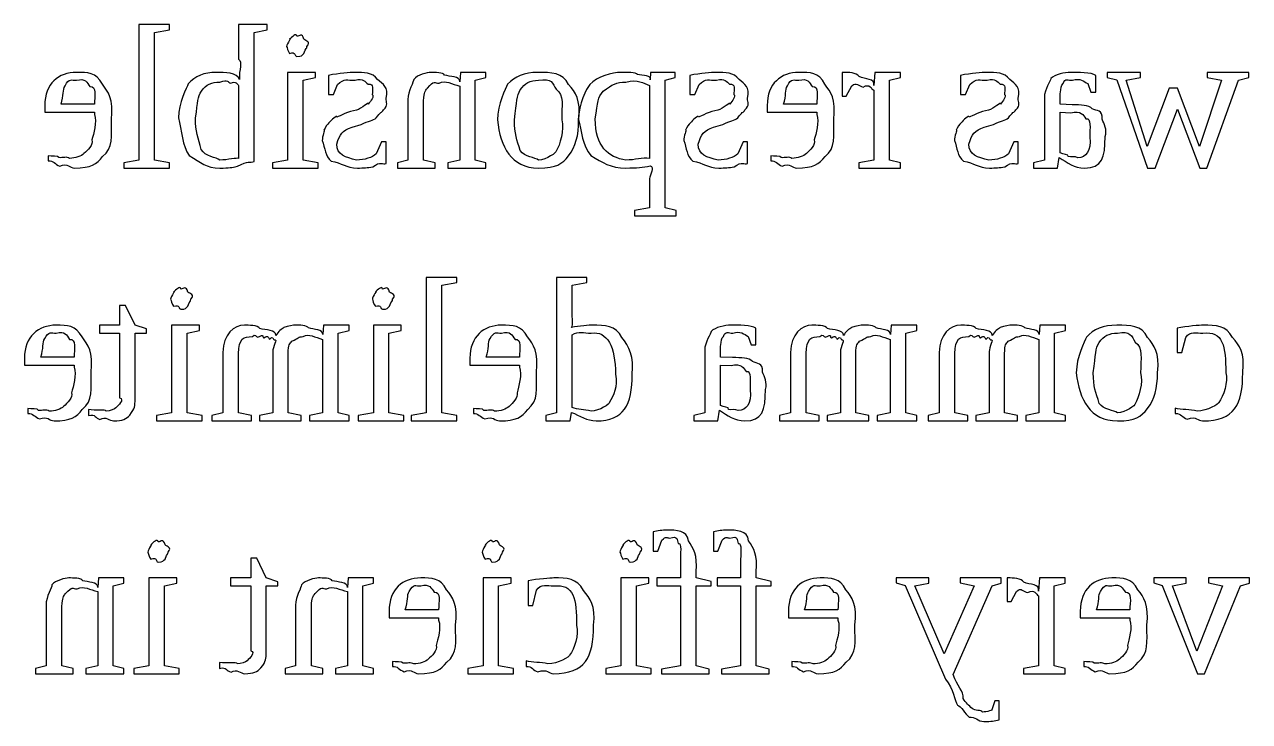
# Model space of a CAD drawing. Header units: millimetres. Extents: x 21 to 196, y 128 to 259.
# Drawn here: x 168.76 to 195.86, y 210.31 to 225.73 of the extents above; entities that cross this region are included whole.
import ezdxf

# ---------------------------------------------------------------- set-up
doc = ezdxf.new("R2010")
doc.units = ezdxf.units.MM
doc.layers.get('0').update_dxf_attribs({"linetype": 'CONTINUOUS'})

msp = doc.modelspace()

# ---------------------------------------------------------------- linework, layer by layer
at = {"color": 0}
for p, q in [((171.968, 225.726), (171.29, 225.726)), ((171.29, 225.726), (171.29, 222.727)), ((171.637, 225.549), (171.968, 225.61)), ((171.637, 222.727), (171.637, 225.549)), ((171.968, 225.61), (171.968, 225.726)), ((174.129, 225.726), (173.501, 225.726)), ((173.501, 225.726), (173.501, 224.959)), ((173.848, 225.549), (174.129, 225.61)), ((173.848, 222.699), (173.848, 225.549)), ((174.129, 225.61), (174.129, 225.726)), ((174.563, 225.24), (174.563, 225.24)), ((175.202, 224.667), (174.585, 224.667)), ((174.585, 224.667), (174.585, 222.727)), ((175.202, 224.551), (175.202, 224.667)), ((178.409, 224.667), (178.393, 224.458)), ((178.966, 224.667), (178.409, 224.667)), ((178.966, 224.551), (178.966, 224.667)), ((182.609, 224.667), (182.604, 224.502)), ((183.155, 224.667), (182.609, 224.667)), ((183.155, 224.551), (183.155, 224.667)), ((186.855, 224.667), (186.855, 224.143)), ((186.888, 224.667), (186.855, 224.667)), ((187.572, 224.667), (187.555, 224.375)), ((188.145, 224.667), (187.572, 224.667)), ((188.145, 224.551), (188.145, 224.667)), ((191.903, 224.667), (191.903, 224.667)), ((193.453, 224.667), (192.714, 224.667)), ((192.714, 224.667), (192.714, 224.557)), ((193.453, 224.551), (193.453, 224.667)), ((195.845, 224.667), (194.925, 224.667)), ((194.925, 224.667), (194.925, 224.557)), ((195.845, 224.551), (195.845, 224.667)), ((169.914, 224.491), (169.914, 224.491)), ((173.501, 224.38), (173.501, 222.76)), ((174.927, 224.491), (175.202, 224.551)), ((174.927, 222.727), (174.927, 224.491)), ((175.488, 224.601), (175.488, 224.177)), ((175.598, 224.177), (175.691, 224.397)), ((178.734, 224.491), (178.966, 224.551)), ((178.734, 222.727), (178.734, 224.491)), ((182.593, 224.38), (182.593, 222.765)), ((182.935, 224.491), (183.155, 224.551)), ((182.935, 221.669), (182.935, 224.491)), ((183.484, 224.601), (183.484, 224.177)), ((183.595, 224.177), (183.688, 224.397)), ((185.893, 224.491), (185.893, 224.491)), ((187.897, 224.491), (188.145, 224.551)), ((187.897, 222.727), (187.897, 224.491)), ((189.472, 224.601), (189.472, 224.177)), ((189.582, 224.177), (189.676, 224.397)), ((192.289, 224.419), (192.355, 224.232)), ((192.46, 224.232), (192.46, 224.601)), ((192.714, 224.557), (192.93, 224.502)), ((192.93, 224.502), (193.608, 222.551)), ((193.133, 224.491), (193.453, 224.551)), ((193.596, 223.024), (193.133, 224.491)), ((195.245, 224.491), (194.759, 223.03)), ((194.919, 222.551), (195.62, 224.491)), ((194.925, 224.557), (195.245, 224.491)), ((195.62, 224.491), (195.845, 224.551)), ((175.488, 224.177), (175.598, 224.177)), ((178.393, 224.364), (178.393, 222.727)), ((183.484, 224.177), (183.595, 224.177)), ((186.855, 224.143), (186.943, 224.143)), ((186.943, 224.143), (187.065, 224.369)), ((187.555, 224.27), (187.555, 222.727)), ((189.472, 224.177), (189.582, 224.177)), ((191.324, 224.11), (191.324, 222.727)), ((191.671, 223.962), (191.671, 224.193)), ((192.355, 224.232), (192.46, 224.232)), ((194.087, 224.314), (193.596, 223.024)), ((194.269, 224.314), (194.087, 224.314)), ((194.759, 223.03), (194.269, 224.314)), ((169.213, 223.934), (169.213, 223.785)), ((170.311, 223.962), (169.572, 223.962)), ((177.246, 224.066), (177.246, 222.727)), ((177.593, 222.727), (177.593, 224.039)), ((185.193, 223.934), (185.193, 223.785)), ((186.29, 223.962), (185.552, 223.962)), ((191.941, 223.95), (191.671, 223.962)), ((193.773, 222.551), (194.269, 223.851)), ((194.269, 223.851), (194.765, 222.551)), ((169.213, 223.785), (170.311, 223.785)), ((170.311, 223.785), (170.311, 223.736)), ((172.547, 223.664), (172.547, 223.664)), ((179.225, 223.614), (179.225, 223.614)), ((179.6, 223.614), (179.6, 223.614)), ((181.391, 223.636), (181.391, 223.636)), ((185.193, 223.785), (186.29, 223.785)), ((186.29, 223.785), (186.29, 223.736)), ((191.671, 223.785), (191.908, 223.774)), ((191.671, 222.887), (191.671, 223.785)), ((176.011, 223.454), (176.215, 223.515)), ((184.008, 223.454), (184.212, 223.515)), ((189.996, 223.454), (190.199, 223.515)), ((175.35, 223.162), (175.35, 223.162)), ((176.662, 223.129), (176.546, 222.865)), ((176.761, 223.129), (176.662, 223.129)), ((176.761, 222.65), (176.761, 223.129)), ((183.347, 223.162), (183.347, 223.162)), ((184.658, 223.129), (184.543, 222.865)), ((184.758, 223.129), (184.658, 223.129)), ((184.758, 222.65), (184.758, 223.129)), ((189.334, 223.162), (189.334, 223.162)), ((190.646, 223.129), (190.53, 222.865)), ((190.745, 223.129), (190.646, 223.129)), ((190.745, 222.65), (190.745, 223.129)), ((169.291, 222.82), (169.291, 222.71)), ((185.27, 222.82), (185.27, 222.71)), ((191.616, 222.551), (191.655, 222.787)), ((171.29, 222.727), (170.959, 222.666)), ((170.959, 222.666), (170.959, 222.551)), ((170.959, 222.551), (171.968, 222.551)), ((171.968, 222.666), (171.637, 222.727)), ((171.968, 222.551), (171.968, 222.666)), ((174.585, 222.727), (174.249, 222.666)), ((174.249, 222.666), (174.249, 222.551)), ((174.249, 222.551), (175.258, 222.551)), ((175.258, 222.666), (174.927, 222.727)), ((175.258, 222.551), (175.258, 222.666)), ((177.246, 222.727), (177.014, 222.666)), ((177.014, 222.666), (177.014, 222.551)), ((177.014, 222.551), (177.847, 222.551)), ((177.847, 222.666), (177.593, 222.727)), ((177.847, 222.551), (177.847, 222.666)), ((178.393, 222.727), (178.128, 222.666)), ((178.128, 222.666), (178.128, 222.551)), ((178.128, 222.551), (178.966, 222.551)), ((178.966, 222.666), (178.734, 222.727)), ((178.966, 222.551), (178.966, 222.666)), ((187.555, 222.727), (187.219, 222.666)), ((187.219, 222.666), (187.219, 222.551)), ((187.219, 222.551), (188.145, 222.551)), ((188.145, 222.666), (187.897, 222.727)), ((188.145, 222.551), (188.145, 222.666)), ((191.324, 222.727), (191.087, 222.666)), ((191.087, 222.666), (191.087, 222.551)), ((191.087, 222.551), (191.616, 222.551)), ((193.608, 222.551), (193.773, 222.551)), ((194.765, 222.551), (194.919, 222.551)), ((182.593, 222.319), (182.593, 221.669)), ((182.593, 221.669), (182.257, 221.608)), ((183.183, 221.608), (182.935, 221.669)), ((182.257, 221.608), (182.257, 221.492)), ((182.257, 221.492), (183.183, 221.492)), ((183.183, 221.492), (183.183, 221.608)), ((178.326, 220.133), (177.648, 220.133)), ((177.648, 220.133), (177.648, 217.135)), ((178.326, 220.018), (178.326, 220.133)), ((181.203, 220.133), (180.535, 220.133)), ((180.535, 220.133), (180.535, 217.135)), ((181.203, 220.018), (181.203, 220.133)), ((177.996, 219.957), (178.326, 220.018)), ((177.996, 217.135), (177.996, 219.957)), ((180.877, 219.957), (181.203, 220.018)), ((180.877, 219.4), (180.877, 219.957)), ((171.001, 219.51), (170.869, 219.51)), ((170.869, 219.51), (170.869, 219.075)), ((171.21, 219.075), (171.001, 219.51)), ((171.997, 219.648), (171.997, 219.648)), ((176.459, 219.648), (176.459, 219.648)), ((170.869, 219.075), (170.422, 219.075)), ((170.422, 219.075), (170.422, 218.899)), ((171.464, 218.992), (171.21, 219.075)), ((171.464, 218.899), (171.464, 218.992)), ((172.636, 219.075), (172.019, 219.075)), ((172.019, 219.075), (172.019, 217.135)), ((172.361, 218.899), (172.636, 218.959)), ((172.636, 218.959), (172.636, 219.075)), ((175.38, 219.075), (175.364, 218.865)), ((175.948, 219.075), (175.38, 219.075)), ((175.7, 218.899), (175.948, 218.959)), ((175.948, 218.959), (175.948, 219.075)), ((177.099, 219.075), (176.481, 219.075)), ((176.481, 219.075), (176.481, 217.135)), ((176.823, 218.899), (177.099, 218.959)), ((177.099, 218.959), (177.099, 219.075)), ((184.388, 219.075), (184.388, 219.075)), ((184.945, 218.64), (184.945, 219.009)), ((187.937, 219.075), (187.92, 218.865)), ((188.505, 219.075), (187.937, 219.075)), ((188.257, 218.899), (188.505, 218.959)), ((188.505, 218.959), (188.505, 219.075)), ((191.226, 219.075), (191.21, 218.865)), ((191.794, 219.075), (191.226, 219.075)), ((191.546, 218.899), (191.794, 218.959)), ((191.794, 218.959), (191.794, 219.075)), ((194.263, 219.009), (194.263, 218.469)), ((169.464, 218.899), (169.464, 218.899)), ((170.422, 218.899), (170.869, 218.899)), ((170.869, 218.899), (170.869, 217.466)), ((171.21, 217.438), (171.21, 218.899)), ((171.21, 218.899), (171.464, 218.899)), ((172.361, 217.135), (172.361, 218.899)), ((175.358, 218.761), (175.358, 217.135)), ((175.7, 217.135), (175.7, 218.899)), ((176.823, 217.135), (176.823, 218.899)), ((179.317, 218.899), (179.317, 218.899)), ((180.877, 217.256), (180.877, 218.86)), ((184.774, 218.827), (184.84, 218.64)), ((187.915, 218.761), (187.915, 217.135)), ((188.257, 217.135), (188.257, 218.899)), ((191.204, 218.761), (191.204, 217.135)), ((191.546, 217.135), (191.546, 218.899)), ((194.368, 218.469), (194.451, 218.805)), ((173.153, 218.474), (173.153, 217.135)), ((173.495, 217.135), (173.495, 218.447)), ((174.256, 218.491), (174.256, 217.135)), ((174.597, 217.135), (174.597, 218.447)), ((183.81, 218.518), (183.81, 217.135)), ((184.157, 218.369), (184.157, 218.601)), ((184.84, 218.64), (184.945, 218.64)), ((185.71, 218.474), (185.71, 217.135)), ((186.052, 217.135), (186.052, 218.447)), ((186.812, 218.491), (186.812, 217.135)), ((187.154, 217.135), (187.154, 218.447)), ((188.999, 218.474), (188.999, 217.135)), ((189.341, 217.135), (189.341, 218.447)), ((190.102, 218.491), (190.102, 217.135)), ((190.444, 217.135), (190.444, 218.447)), ((194.263, 218.469), (194.368, 218.469)), ((168.764, 218.342), (168.764, 218.193)), ((168.764, 218.193), (169.861, 218.193)), ((169.861, 218.369), (169.122, 218.369)), ((169.861, 218.193), (169.861, 218.143)), ((178.617, 218.342), (178.617, 218.193)), ((178.617, 218.193), (179.714, 218.193)), ((179.714, 218.369), (178.975, 218.369)), ((179.714, 218.193), (179.714, 218.143)), ((184.427, 218.359), (184.157, 218.369)), ((184.157, 218.193), (184.394, 218.182)), ((184.157, 217.295), (184.157, 218.193)), ((181.836, 217.989), (181.836, 217.989)), ((192.031, 218.022), (192.031, 218.022)), ((192.406, 218.022), (192.406, 218.022)), ((168.841, 217.229), (168.841, 217.118)), ((170.179, 217.206), (170.179, 217.074)), ((172.019, 217.135), (171.683, 217.074)), ((171.683, 217.074), (171.683, 216.958)), ((172.692, 217.074), (172.361, 217.135)), ((172.692, 216.958), (172.692, 217.074)), ((173.153, 217.135), (172.905, 217.074)), ((172.905, 217.074), (172.905, 216.958)), ((173.787, 217.074), (173.495, 217.135)), ((173.787, 216.958), (173.787, 217.074)), ((174.256, 217.135), (173.964, 217.074)), ((173.964, 217.074), (173.964, 216.958)), ((174.884, 217.074), (174.597, 217.135)), ((174.884, 216.958), (174.884, 217.074)), ((175.358, 217.135), (175.066, 217.074)), ((175.066, 217.074), (175.066, 216.958)), ((175.948, 217.074), (175.7, 217.135)), ((175.948, 216.958), (175.948, 217.074)), ((176.481, 217.135), (176.145, 217.074)), ((176.145, 217.074), (176.145, 216.958)), ((177.154, 217.074), (176.823, 217.135)), ((177.154, 216.958), (177.154, 217.074)), ((177.648, 217.135), (177.318, 217.074)), ((177.318, 217.074), (177.318, 216.958)), ((178.326, 217.074), (177.996, 217.135)), ((178.326, 216.958), (178.326, 217.074)), ((178.694, 217.229), (178.694, 217.118)), ((180.535, 217.135), (180.293, 217.074)), ((180.293, 217.074), (180.293, 216.958)), ((180.838, 216.958), (180.866, 217.146)), ((183.81, 217.135), (183.572, 217.074)), ((183.572, 217.074), (183.572, 216.958)), ((184.102, 216.958), (184.14, 217.195)), ((185.71, 217.135), (185.462, 217.074)), ((185.462, 217.074), (185.462, 216.958)), ((186.344, 217.074), (186.052, 217.135)), ((186.344, 216.958), (186.344, 217.074)), ((186.812, 217.135), (186.52, 217.074)), ((186.52, 217.074), (186.52, 216.958)), ((187.441, 217.074), (187.154, 217.135)), ((187.441, 216.958), (187.441, 217.074)), ((187.915, 217.135), (187.623, 217.074)), ((187.623, 217.074), (187.623, 216.958)), ((188.505, 217.074), (188.257, 217.135)), ((188.505, 216.958), (188.505, 217.074)), ((188.999, 217.135), (188.751, 217.074)), ((188.751, 217.074), (188.751, 216.958)), ((189.633, 217.074), (189.341, 217.135)), ((189.633, 216.958), (189.633, 217.074)), ((190.102, 217.135), (189.81, 217.074)), ((189.81, 217.074), (189.81, 216.958)), ((190.73, 217.074), (190.444, 217.135)), ((190.73, 216.958), (190.73, 217.074)), ((191.204, 217.135), (190.912, 217.074)), ((190.912, 217.074), (190.912, 216.958)), ((191.794, 217.074), (191.546, 217.135)), ((191.794, 216.958), (191.794, 217.074)), ((194.219, 217.239), (194.219, 217.118)), ((170.736, 216.958), (170.736, 216.958)), ((171.683, 216.958), (172.692, 216.958)), ((172.905, 216.958), (173.787, 216.958)), ((173.964, 216.958), (174.884, 216.958)), ((175.066, 216.958), (175.948, 216.958)), ((176.145, 216.958), (177.154, 216.958)), ((177.318, 216.958), (178.326, 216.958)), ((180.293, 216.958), (180.838, 216.958)), ((183.572, 216.958), (184.102, 216.958)), ((185.462, 216.958), (186.344, 216.958)), ((186.52, 216.958), (187.441, 216.958)), ((187.623, 216.958), (188.505, 216.958)), ((188.751, 216.958), (189.633, 216.958)), ((189.81, 216.958), (190.73, 216.958)), ((190.912, 216.958), (191.794, 216.958)), ((182.672, 214.503), (182.672, 214.078)), ((184.003, 214.503), (184.003, 214.078)), ((182.672, 214.078), (182.771, 214.078)), ((182.771, 214.078), (182.864, 214.321)), ((184.003, 214.078), (184.102, 214.078)), ((184.102, 214.078), (184.196, 214.321)), ((171.494, 214.056), (171.494, 214.056)), ((173.901, 213.918), (173.769, 213.918)), ((173.769, 213.918), (173.769, 213.483)), ((174.111, 213.483), (173.901, 213.918)), ((178.889, 214.056), (178.889, 214.056)), ((181.936, 214.056), (181.936, 214.056)), ((183.272, 213.808), (183.272, 213.483)), ((184.603, 213.808), (184.603, 213.483)), ((183.619, 213.488), (183.619, 213.626)), ((184.951, 213.488), (184.951, 213.626)), ((170.404, 213.483), (170.387, 213.274)), ((170.961, 213.483), (170.404, 213.483)), ((170.729, 213.306), (170.961, 213.367)), ((170.729, 211.542), (170.729, 213.306)), ((170.961, 213.367), (170.961, 213.483)), ((172.134, 213.483), (171.516, 213.483)), ((171.516, 213.483), (171.516, 211.542)), ((171.858, 213.306), (172.134, 213.367)), ((171.858, 211.542), (171.858, 213.306)), ((172.134, 213.367), (172.134, 213.483)), ((173.769, 213.483), (173.323, 213.483)), ((173.323, 213.483), (173.323, 213.306)), ((173.323, 213.306), (173.769, 213.306)), ((173.769, 213.306), (173.769, 211.873)), ((174.365, 213.4), (174.111, 213.483)), ((174.111, 211.846), (174.111, 213.306)), ((174.111, 213.306), (174.365, 213.306)), ((174.365, 213.306), (174.365, 213.4)), ((175.925, 213.483), (175.908, 213.274)), ((176.481, 213.483), (175.925, 213.483)), ((176.25, 213.306), (176.481, 213.367)), ((176.25, 211.542), (176.25, 213.306)), ((176.481, 213.367), (176.481, 213.483)), ((177.528, 213.306), (177.528, 213.306)), ((179.528, 213.483), (178.911, 213.483)), ((178.911, 213.483), (178.911, 211.542)), ((179.252, 213.306), (179.528, 213.367)), ((179.252, 211.542), (179.252, 213.306)), ((179.528, 213.367), (179.528, 213.483)), ((179.903, 213.417), (179.903, 212.877)), ((182.575, 213.483), (181.957, 213.483)), ((181.957, 213.483), (181.957, 211.542)), ((182.299, 213.306), (182.575, 213.367)), ((182.299, 211.542), (182.299, 213.306)), ((182.575, 213.367), (182.575, 213.483)), ((183.272, 213.483), (182.754, 213.483)), ((182.754, 213.483), (182.754, 213.306)), ((182.754, 213.306), (183.272, 213.306)), ((183.272, 213.306), (183.272, 211.542)), ((183.95, 213.406), (183.619, 213.488)), ((183.619, 213.306), (183.95, 213.306)), ((183.619, 211.542), (183.619, 213.306)), ((183.95, 213.306), (183.95, 213.406)), ((184.603, 213.483), (184.085, 213.483)), ((184.085, 213.483), (184.085, 213.306)), ((184.085, 213.306), (184.603, 213.306)), ((184.603, 213.306), (184.603, 211.542)), ((185.281, 213.406), (184.951, 213.488)), ((184.951, 213.306), (185.281, 213.306)), ((184.951, 211.542), (184.951, 213.306)), ((185.281, 213.306), (185.281, 213.406)), ((186.362, 213.306), (186.362, 213.306)), ((188.765, 213.483), (188.043, 213.483)), ((188.043, 213.483), (188.043, 213.373)), ((188.043, 213.373), (188.247, 213.318)), ((188.247, 213.318), (189.134, 211.245)), ((188.462, 213.306), (188.765, 213.367)), ((189.107, 211.802), (188.462, 213.306)), ((188.765, 213.367), (188.765, 213.483)), ((189.774, 213.306), (189.107, 211.802)), ((189.305, 211.344), (190.17, 213.306)), ((190.369, 213.483), (189.465, 213.483)), ((189.465, 213.483), (189.465, 213.373)), ((189.465, 213.373), (189.774, 213.306)), ((190.17, 213.306), (190.369, 213.367)), ((190.369, 213.367), (190.369, 213.483)), ((190.499, 213.483), (190.499, 212.959)), ((190.532, 213.483), (190.499, 213.483)), ((191.215, 213.483), (191.198, 213.191)), ((191.788, 213.483), (191.215, 213.483)), ((191.54, 213.306), (191.788, 213.367)), ((191.54, 211.542), (191.54, 213.306)), ((191.788, 213.367), (191.788, 213.483)), ((192.819, 213.306), (192.819, 213.306)), ((194.462, 213.483), (193.745, 213.483)), ((193.745, 213.483), (193.745, 213.373)), ((193.745, 213.373), (193.933, 213.318)), ((193.933, 213.318), (194.71, 211.366)), ((194.159, 213.306), (194.462, 213.367)), ((194.699, 211.862), (194.159, 213.306)), ((194.462, 213.367), (194.462, 213.483)), ((195.267, 213.306), (194.699, 211.862)), ((194.864, 211.366), (195.664, 213.306)), ((195.862, 213.483), (194.958, 213.483)), ((194.958, 213.483), (194.958, 213.373)), ((194.958, 213.373), (195.267, 213.306)), ((195.664, 213.306), (195.862, 213.367)), ((195.862, 213.367), (195.862, 213.483)), ((170.387, 213.18), (170.387, 211.542)), ((175.908, 213.18), (175.908, 211.542)), ((180.008, 212.877), (180.09, 213.213)), ((190.587, 212.959), (190.708, 213.185)), ((191.198, 213.086), (191.198, 211.542)), ((169.241, 212.882), (169.241, 211.542)), ((169.588, 211.542), (169.588, 212.854)), ((174.762, 212.882), (174.762, 211.542)), ((175.109, 211.542), (175.109, 212.854)), ((176.828, 212.75), (176.828, 212.601)), ((177.925, 212.777), (177.187, 212.777)), ((179.903, 212.877), (180.008, 212.877)), ((185.662, 212.75), (185.662, 212.601)), ((186.759, 212.777), (186.02, 212.777)), ((190.499, 212.959), (190.587, 212.959)), ((192.119, 212.75), (192.119, 212.601)), ((193.216, 212.777), (192.477, 212.777)), ((176.828, 212.601), (177.925, 212.601)), ((177.925, 212.601), (177.925, 212.551)), ((185.662, 212.601), (186.759, 212.601)), ((186.759, 212.601), (186.759, 212.551)), ((192.119, 212.601), (193.216, 212.601)), ((193.216, 212.601), (193.216, 212.551)), ((176.906, 211.636), (176.906, 211.526)), ((179.859, 211.647), (179.859, 211.526)), ((185.739, 211.636), (185.739, 211.526)), ((192.197, 211.636), (192.197, 211.526)), ((169.241, 211.542), (169.009, 211.482)), ((169.009, 211.482), (169.009, 211.366)), ((169.009, 211.366), (169.842, 211.366)), ((169.842, 211.482), (169.588, 211.542)), ((169.842, 211.366), (169.842, 211.482)), ((170.387, 211.542), (170.123, 211.482)), ((170.123, 211.482), (170.123, 211.366)), ((170.123, 211.366), (170.961, 211.366)), ((170.961, 211.482), (170.729, 211.542)), ((170.961, 211.366), (170.961, 211.482)), ((171.516, 211.542), (171.18, 211.482)), ((171.18, 211.482), (171.18, 211.366)), ((171.18, 211.366), (172.189, 211.366)), ((172.189, 211.482), (171.858, 211.542)), ((172.189, 211.366), (172.189, 211.482)), ((173.08, 211.614), (173.08, 211.482)), ((173.637, 211.366), (173.637, 211.366)), ((174.762, 211.542), (174.53, 211.482)), ((174.53, 211.482), (174.53, 211.366)), ((174.53, 211.366), (175.362, 211.366)), ((175.362, 211.482), (175.109, 211.542)), ((175.362, 211.366), (175.362, 211.482)), ((175.908, 211.542), (175.643, 211.482)), ((175.643, 211.482), (175.643, 211.366)), ((175.643, 211.366), (176.481, 211.366)), ((176.481, 211.482), (176.25, 211.542)), ((176.481, 211.366), (176.481, 211.482)), ((178.911, 211.542), (178.574, 211.482)), ((178.574, 211.482), (178.574, 211.366)), ((178.574, 211.366), (179.583, 211.366)), ((179.583, 211.482), (179.252, 211.542)), ((179.583, 211.366), (179.583, 211.482)), ((181.957, 211.542), (181.621, 211.482)), ((181.621, 211.482), (181.621, 211.366)), ((181.621, 211.366), (182.63, 211.366)), ((182.63, 211.482), (182.299, 211.542)), ((182.63, 211.366), (182.63, 211.482)), ((183.272, 211.542), (182.853, 211.466)), ((182.853, 211.466), (182.853, 211.366)), ((182.853, 211.366), (183.906, 211.366)), ((183.906, 211.466), (183.619, 211.542)), ((183.906, 211.366), (183.906, 211.466)), ((184.603, 211.542), (184.185, 211.466)), ((184.185, 211.466), (184.185, 211.366)), ((184.185, 211.366), (185.237, 211.366)), ((185.237, 211.466), (184.951, 211.542)), ((185.237, 211.366), (185.237, 211.466)), ((191.198, 211.542), (190.862, 211.482)), ((190.862, 211.482), (190.862, 211.366)), ((190.862, 211.366), (191.788, 211.366)), ((191.788, 211.482), (191.54, 211.542)), ((191.788, 211.366), (191.788, 211.482)), ((194.71, 211.366), (194.864, 211.366)), ((190.226, 210.765), (190.16, 210.567)), ((190.325, 210.765), (190.226, 210.765)), ((190.325, 210.347), (190.325, 210.765)), ((189.983, 210.308), (189.983, 210.308))]:
    msp.add_line(p, q, dxfattribs=at)
for points in [[(174.629, 225.4), (174.692, 225.463), (174.563, 225.302), (174.563, 225.24)], [(174.789, 225.466), (174.781, 225.552), (174.673, 225.444), (174.629, 225.4)], [(174.943, 225.4), (174.902, 225.552), (174.848, 225.466), (174.789, 225.466)], [(174.563, 225.24), (174.574, 225.225), (174.585, 225.13), (174.629, 225.086)], [(175.01, 225.24), (175.107, 225.346), (174.987, 225.356), (174.943, 225.4)], [(174.943, 225.086), (174.99, 225.225), (175.01, 225.181), (175.01, 225.24)], [(173.501, 224.959), (173.593, 224.899), (173.506, 224.728), (173.517, 224.507)], [(174.629, 225.086), (174.781, 225.137), (174.727, 225.02), (174.789, 225.02)], [(174.789, 225.02), (174.902, 225.02), (174.899, 225.042), (174.943, 225.086)], [(169.914, 224.667), (169.521, 224.667), (169.213, 224.422), (169.213, 223.934)], [(170.487, 224.408), (170.352, 224.667), (170.16, 224.667), (169.914, 224.667)], [(172.993, 224.667), (172.755, 224.667), (172.528, 224.582), (172.387, 224.414)], [(173.517, 224.507), (173.465, 224.667), (173.203, 224.667), (172.993, 224.667)], [(176.061, 224.667), (175.971, 224.667), (175.719, 224.645), (175.488, 224.601)], [(176.573, 224.513), (176.456, 224.667), (176.279, 224.667), (176.061, 224.667)], [(177.753, 224.667), (177.669, 224.667), (177.458, 224.615), (177.373, 224.513)], [(178.056, 224.607), (178.037, 224.667), (177.835, 224.667), (177.753, 224.667)], [(180.118, 224.667), (179.826, 224.667), (179.602, 224.579), (179.451, 224.403)], [(180.801, 224.397), (180.661, 224.667), (180.424, 224.667), (180.118, 224.667)], [(181.965, 224.667), (181.755, 224.667), (181.433, 224.576), (181.27, 224.397)], [(182.323, 224.623), (182.295, 224.667), (182.086, 224.667), (181.965, 224.667)], [(184.058, 224.667), (183.968, 224.667), (183.716, 224.645), (183.484, 224.601)], [(184.57, 224.513), (184.453, 224.667), (184.275, 224.667), (184.058, 224.667)], [(185.893, 224.667), (185.5, 224.667), (185.193, 224.422), (185.193, 223.934)], [(186.466, 224.408), (186.332, 224.667), (186.14, 224.667), (185.893, 224.667)], [(187.224, 224.573), (187.18, 224.667), (186.969, 224.667), (186.888, 224.667)], [(190.045, 224.667), (189.956, 224.667), (189.703, 224.645), (189.472, 224.601)], [(190.558, 224.513), (190.441, 224.667), (190.263, 224.667), (190.045, 224.667)], [(191.903, 224.667), (191.771, 224.667), (191.56, 224.62), (191.467, 224.529)], [(192.46, 224.601), (192.366, 224.667), (192.066, 224.667), (191.903, 224.667)], [(169.66, 224.369), (169.756, 224.549), (169.8, 224.491), (169.914, 224.491)], [(169.914, 224.491), (170.116, 224.549), (170.142, 224.444), (170.211, 224.353)], [(170.685, 223.62), (170.737, 224.086), (170.619, 224.234), (170.487, 224.408)], [(172.387, 224.414), (172.354, 224.332), (172.172, 223.996), (172.172, 223.658)], [(172.679, 224.254), (172.781, 224.405), (172.904, 224.452), (173.087, 224.452)], [(173.087, 224.452), (173.28, 224.524), (173.25, 224.444), (173.33, 224.43)], [(173.33, 224.43), (173.439, 224.493), (173.465, 224.398), (173.501, 224.38)], [(175.691, 224.397), (175.839, 224.549), (175.901, 224.491), (176.077, 224.491)], [(176.077, 224.491), (176.258, 224.549), (176.298, 224.461), (176.364, 224.403)], [(176.364, 224.403), (176.505, 224.435), (176.458, 224.271), (176.458, 224.177)], [(176.761, 224.094), (176.824, 224.343), (176.699, 224.409), (176.573, 224.513)], [(177.373, 224.513), (177.382, 224.461), (177.246, 224.26), (177.246, 224.066)], [(177.676, 224.32), (177.841, 224.505), (177.818, 224.425), (177.935, 224.425)], [(177.935, 224.425), (178.084, 224.505), (178.213, 224.404), (178.393, 224.364)], [(178.393, 224.458), (178.393, 224.59), (178.175, 224.569), (178.056, 224.607)], [(179.451, 224.403), (179.407, 224.314), (179.225, 223.963), (179.225, 223.614)], [(179.732, 224.281), (179.83, 224.432), (179.951, 224.491), (180.134, 224.491)], [(180.134, 224.491), (180.429, 224.549), (180.446, 224.425), (180.526, 224.292)], [(181.022, 223.614), (181.076, 224.072), (180.949, 224.216), (180.801, 224.397)], [(181.27, 224.397), (181.193, 224.31), (181.022, 223.963), (181.022, 223.625)], [(181.562, 224.248), (181.781, 224.405), (181.842, 224.452), (182.069, 224.452)], [(182.069, 224.452), (182.336, 224.524), (182.453, 224.427), (182.593, 224.38)], [(182.604, 224.502), (182.648, 224.608), (182.441, 224.593), (182.323, 224.623)], [(183.688, 224.397), (183.836, 224.549), (183.898, 224.491), (184.074, 224.491)], [(184.074, 224.491), (184.255, 224.549), (184.295, 224.461), (184.361, 224.403)], [(184.361, 224.403), (184.501, 224.435), (184.454, 224.271), (184.454, 224.177)], [(184.758, 224.094), (184.821, 224.343), (184.696, 224.409), (184.57, 224.513)], [(185.64, 224.369), (185.736, 224.549), (185.78, 224.491), (185.893, 224.491)], [(185.893, 224.491), (186.096, 224.549), (186.122, 224.444), (186.191, 224.353)], [(186.665, 223.62), (186.717, 224.086), (186.599, 224.234), (186.466, 224.408)], [(187.065, 224.369), (187.169, 224.469), (187.217, 224.36), (187.313, 224.342)], [(187.555, 224.375), (187.581, 224.542), (187.365, 224.51), (187.224, 224.573)], [(187.313, 224.342), (187.475, 224.432), (187.486, 224.299), (187.555, 224.27)], [(189.676, 224.397), (189.823, 224.549), (189.885, 224.491), (190.062, 224.491)], [(190.062, 224.491), (190.242, 224.549), (190.282, 224.461), (190.348, 224.403)], [(190.348, 224.403), (190.489, 224.435), (190.442, 224.271), (190.442, 224.177)], [(190.745, 224.094), (190.809, 224.343), (190.683, 224.409), (190.558, 224.513)], [(191.467, 224.529), (191.466, 224.482), (191.324, 224.298), (191.324, 224.11)], [(191.671, 224.193), (191.698, 224.336), (191.693, 224.371), (191.738, 224.419)], [(191.738, 224.419), (191.786, 224.549), (191.852, 224.491), (191.947, 224.491)], [(191.947, 224.491), (192.123, 224.549), (192.187, 224.466), (192.289, 224.419)], [(169.572, 223.962), (169.642, 224.152), (169.602, 224.288), (169.66, 224.369)], [(170.211, 224.353), (170.37, 224.369), (170.311, 224.134), (170.311, 223.962)], [(172.547, 223.664), (172.605, 224.028), (172.591, 224.124), (172.679, 224.254)], [(176.458, 224.177), (176.505, 224.141), (176.429, 224.025), (176.369, 223.967)], [(177.593, 224.039), (177.614, 224.248), (177.621, 224.25), (177.676, 224.32)], [(179.6, 223.614), (179.658, 224.039), (179.644, 224.145), (179.732, 224.281)], [(180.526, 224.292), (180.708, 224.167), (180.647, 223.934), (180.647, 223.614)], [(181.391, 223.636), (181.439, 224.02), (181.449, 224.116), (181.562, 224.248)], [(184.454, 224.177), (184.501, 224.141), (184.426, 224.025), (184.366, 223.967)], [(185.552, 223.962), (185.622, 224.152), (185.582, 224.288), (185.64, 224.369)], [(186.191, 224.353), (186.349, 224.369), (186.29, 224.134), (186.29, 223.962)], [(190.442, 224.177), (190.489, 224.141), (190.413, 224.025), (190.354, 223.967)], [(176.369, 223.967), (176.386, 224.028), (176.223, 223.865), (176.105, 223.829)], [(176.546, 223.658), (176.633, 223.807), (176.67, 223.764), (176.706, 223.835)], [(176.706, 223.835), (176.824, 223.95), (176.761, 223.994), (176.761, 224.094)], [(184.366, 223.967), (184.383, 224.028), (184.22, 223.865), (184.102, 223.829)], [(184.543, 223.658), (184.629, 223.807), (184.667, 223.764), (184.702, 223.835)], [(184.702, 223.835), (184.821, 223.95), (184.758, 223.994), (184.758, 224.094)], [(190.354, 223.967), (190.371, 224.028), (190.208, 223.865), (190.089, 223.829)], [(190.53, 223.658), (190.617, 223.807), (190.655, 223.764), (190.69, 223.835)], [(190.69, 223.835), (190.809, 223.95), (190.745, 223.994), (190.745, 224.094)], [(192.382, 223.862), (192.304, 223.95), (192.133, 223.947), (191.941, 223.95)], [(192.603, 223.631), (192.624, 223.843), (192.482, 223.81), (192.382, 223.862)], [(170.311, 223.736), (170.37, 223.571), (170.293, 223.308), (170.255, 223.173)], [(170.492, 222.804), (170.737, 223.005), (170.685, 223.245), (170.685, 223.62)], [(172.172, 223.658), (172.237, 223.399), (172.252, 223.022), (172.409, 222.831)], [(172.674, 222.958), (172.605, 223.214), (172.547, 223.351), (172.547, 223.664)], [(175.675, 223.675), (175.678, 223.737), (175.547, 223.6), (175.499, 223.554)], [(176.105, 223.829), (175.931, 223.803), (175.741, 223.708), (175.675, 223.675)], [(176.215, 223.515), (176.375, 223.594), (176.477, 223.61), (176.546, 223.658)], [(179.225, 223.614), (179.29, 223.02), (179.528, 222.551), (180.134, 222.551)], [(179.732, 222.936), (179.658, 223.182), (179.6, 223.301), (179.6, 223.614)], [(180.647, 223.614), (180.708, 223.406), (180.607, 223.06), (180.526, 222.925)], [(180.801, 222.82), (180.958, 223.031), (181.022, 223.268), (181.022, 223.614)], [(181.022, 223.625), (181.076, 223.395), (181.113, 223.019), (181.292, 222.831)], [(182.069, 222.727), (181.675, 222.785), (181.391, 223.03), (181.391, 223.636)], [(183.672, 223.675), (183.674, 223.737), (183.544, 223.6), (183.496, 223.554)], [(184.102, 223.829), (183.928, 223.803), (183.738, 223.708), (183.672, 223.675)], [(184.212, 223.515), (184.372, 223.594), (184.474, 223.61), (184.543, 223.658)], [(186.29, 223.736), (186.349, 223.571), (186.272, 223.308), (186.235, 223.173)], [(186.472, 222.804), (186.717, 223.005), (186.665, 223.245), (186.665, 223.62)], [(189.659, 223.675), (189.662, 223.737), (189.531, 223.6), (189.483, 223.554)], [(190.089, 223.829), (189.916, 223.803), (189.726, 223.708), (189.659, 223.675)], [(190.199, 223.515), (190.36, 223.594), (190.462, 223.61), (190.53, 223.658)], [(191.908, 223.774), (192.139, 223.829), (192.187, 223.722), (192.244, 223.642)], [(192.244, 223.642), (192.37, 223.667), (192.327, 223.424), (192.327, 223.234)], [(192.669, 223.245), (192.716, 223.402), (192.647, 223.527), (192.603, 223.631)], [(175.388, 223.388), (175.413, 223.399), (175.35, 223.25), (175.35, 223.162)], [(175.499, 223.554), (175.464, 223.523), (175.415, 223.45), (175.388, 223.388)], [(175.67, 223.08), (175.744, 223.311), (175.784, 223.377), (176.011, 223.454)], [(183.385, 223.388), (183.41, 223.399), (183.347, 223.25), (183.347, 223.162)], [(183.496, 223.554), (183.461, 223.523), (183.411, 223.45), (183.385, 223.388)], [(183.666, 223.08), (183.741, 223.311), (183.781, 223.377), (184.008, 223.454)], [(189.373, 223.388), (189.398, 223.399), (189.334, 223.25), (189.334, 223.162)], [(189.483, 223.554), (189.449, 223.523), (189.399, 223.45), (189.373, 223.388)], [(189.654, 223.08), (189.728, 223.311), (189.768, 223.377), (189.996, 223.454)], [(170.255, 223.173), (170.293, 223.068), (170.156, 222.939), (170.079, 222.87)], [(175.35, 223.162), (175.413, 222.992), (175.416, 222.807), (175.548, 222.705)], [(176.111, 222.727), (175.861, 222.785), (175.67, 222.844), (175.67, 223.08)], [(183.347, 223.162), (183.41, 222.992), (183.413, 222.807), (183.545, 222.705)], [(184.107, 222.727), (183.858, 222.785), (183.666, 222.844), (183.666, 223.08)], [(186.235, 223.173), (186.272, 223.068), (186.136, 222.939), (186.059, 222.87)], [(189.334, 223.162), (189.398, 222.992), (189.4, 222.807), (189.533, 222.705)], [(190.095, 222.727), (189.846, 222.785), (189.654, 222.844), (189.654, 223.08)], [(192.327, 223.234), (192.37, 222.936), (192.242, 222.776), (192.068, 222.776)], [(192.212, 222.551), (192.597, 222.551), (192.669, 222.782), (192.669, 223.245)], [(169.522, 222.782), (169.514, 222.833), (169.35, 222.805), (169.291, 222.82)], [(169.759, 222.765), (169.701, 222.811), (169.614, 222.771), (169.522, 222.782)], [(170.079, 222.87), (170.017, 222.811), (169.891, 222.765), (169.759, 222.765)], [(169.87, 222.551), (170.241, 222.551), (170.36, 222.635), (170.492, 222.804)], [(172.409, 222.831), (172.667, 222.668), (172.788, 222.551), (173.082, 222.551)], [(173.087, 222.727), (173.009, 222.785), (172.759, 222.804), (172.674, 222.958)], [(173.501, 222.76), (173.478, 222.785), (173.25, 222.727), (173.087, 222.727)], [(176.546, 222.865), (176.452, 222.785), (176.291, 222.727), (176.111, 222.727)], [(180.134, 222.727), (180.068, 222.785), (179.82, 222.796), (179.732, 222.936)], [(180.526, 222.925), (180.542, 222.903), (180.311, 222.727), (180.134, 222.727)], [(180.134, 222.551), (180.542, 222.551), (180.651, 222.64), (180.801, 222.82)], [(181.292, 222.831), (181.55, 222.668), (181.727, 222.551), (182.069, 222.551)], [(182.593, 222.765), (182.436, 222.785), (182.261, 222.727), (182.069, 222.727)], [(184.543, 222.865), (184.449, 222.785), (184.288, 222.727), (184.107, 222.727)], [(185.502, 222.782), (185.494, 222.833), (185.33, 222.805), (185.27, 222.82)], [(185.739, 222.765), (185.681, 222.811), (185.594, 222.771), (185.502, 222.782)], [(186.059, 222.87), (185.996, 222.811), (185.871, 222.765), (185.739, 222.765)], [(185.849, 222.551), (186.221, 222.551), (186.34, 222.635), (186.472, 222.804)], [(190.53, 222.865), (190.437, 222.785), (190.275, 222.727), (190.095, 222.727)], [(191.655, 222.787), (191.83, 222.668), (191.984, 222.551), (192.212, 222.551)], [(191.853, 222.804), (191.878, 222.859), (191.735, 222.854), (191.671, 222.887)], [(192.068, 222.776), (191.995, 222.818), (191.913, 222.785), (191.853, 222.804)], [(169.291, 222.71), (169.4, 222.729), (169.438, 222.627), (169.544, 222.595)], [(169.544, 222.595), (169.73, 222.668), (169.759, 222.551), (169.87, 222.551)], [(173.082, 222.551), (173.313, 222.551), (173.33, 222.563), (173.473, 222.589)], [(173.473, 222.589), (173.718, 222.723), (173.742, 222.655), (173.848, 222.699)], [(175.548, 222.705), (175.791, 222.668), (175.871, 222.551), (176.127, 222.551)], [(176.127, 222.551), (176.269, 222.551), (176.345, 222.559), (176.469, 222.578)], [(176.469, 222.578), (176.637, 222.708), (176.692, 222.624), (176.761, 222.65)], [(182.069, 222.551), (182.314, 222.551), (182.436, 222.567), (182.604, 222.6)], [(182.604, 222.6), (182.711, 222.583), (182.593, 222.389), (182.593, 222.319)], [(183.545, 222.705), (183.788, 222.668), (183.867, 222.551), (184.124, 222.551)], [(184.124, 222.551), (184.266, 222.551), (184.342, 222.559), (184.466, 222.578)], [(184.466, 222.578), (184.634, 222.708), (184.689, 222.624), (184.758, 222.65)], [(185.27, 222.71), (185.379, 222.729), (185.418, 222.627), (185.524, 222.595)], [(185.524, 222.595), (185.71, 222.668), (185.739, 222.551), (185.849, 222.551)], [(189.533, 222.705), (189.775, 222.668), (189.855, 222.551), (190.111, 222.551)], [(190.111, 222.551), (190.253, 222.551), (190.329, 222.559), (190.453, 222.578)], [(190.453, 222.578), (190.621, 222.708), (190.676, 222.624), (190.745, 222.65)], [(172.063, 219.808), (172.127, 219.872), (171.997, 219.71), (171.997, 219.648)], [(172.223, 219.874), (172.215, 219.96), (172.107, 219.852), (172.063, 219.808)], [(172.377, 219.808), (172.336, 219.96), (172.282, 219.874), (172.223, 219.874)], [(172.443, 219.648), (172.541, 219.754), (172.422, 219.764), (172.377, 219.808)], [(176.525, 219.808), (176.589, 219.872), (176.459, 219.71), (176.459, 219.648)], [(176.685, 219.874), (176.677, 219.96), (176.57, 219.852), (176.525, 219.808)], [(176.839, 219.808), (176.798, 219.96), (176.744, 219.874), (176.685, 219.874)], [(176.906, 219.648), (177.003, 219.754), (176.883, 219.764), (176.839, 219.808)], [(171.997, 219.648), (172.008, 219.633), (172.019, 219.538), (172.063, 219.494)], [(172.063, 219.494), (172.215, 219.545), (172.161, 219.428), (172.223, 219.428)], [(172.223, 219.428), (172.336, 219.428), (172.333, 219.45), (172.377, 219.494)], [(172.377, 219.494), (172.424, 219.633), (172.443, 219.589), (172.443, 219.648)], [(176.459, 219.648), (176.47, 219.633), (176.481, 219.538), (176.525, 219.494)], [(176.525, 219.494), (176.677, 219.545), (176.623, 219.428), (176.685, 219.428)], [(176.685, 219.428), (176.798, 219.428), (176.795, 219.45), (176.839, 219.494)], [(176.839, 219.494), (176.886, 219.633), (176.906, 219.589), (176.906, 219.648)], [(180.866, 219.025), (180.902, 219.089), (180.877, 219.198), (180.877, 219.4)], [(169.464, 219.075), (169.072, 219.075), (168.764, 218.83), (168.764, 218.342)], [(169.211, 218.777), (169.307, 218.956), (169.351, 218.899), (169.464, 218.899)], [(170.037, 218.816), (169.902, 219.075), (169.711, 219.075), (169.464, 219.075)], [(169.464, 218.899), (169.667, 218.956), (169.693, 218.852), (169.762, 218.761)], [(173.627, 219.075), (173.405, 219.075), (173.153, 218.874), (173.153, 218.474)], [(173.969, 219.003), (173.93, 219.075), (173.72, 219.075), (173.627, 219.075)], [(174.327, 218.849), (174.321, 218.983), (174.105, 218.959), (173.969, 219.003)], [(174.504, 219.02), (174.46, 219.001), (174.365, 218.926), (174.327, 218.849)], [(174.752, 219.075), (174.735, 219.075), (174.581, 219.056), (174.504, 219.02)], [(175.049, 219.014), (175.026, 219.075), (174.837, 219.075), (174.752, 219.075)], [(175.364, 218.865), (175.368, 218.994), (175.16, 218.973), (175.049, 219.014)], [(179.317, 219.075), (178.925, 219.075), (178.617, 218.83), (178.617, 218.342)], [(179.064, 218.777), (179.16, 218.956), (179.204, 218.899), (179.317, 218.899)], [(179.891, 218.816), (179.755, 219.075), (179.564, 219.075), (179.317, 219.075)], [(179.317, 218.899), (179.52, 218.956), (179.546, 218.852), (179.615, 218.761)], [(181.318, 219.075), (181.279, 219.075), (181.018, 219.058), (180.866, 219.025)], [(180.877, 218.86), (181.023, 218.956), (181.139, 218.899), (181.296, 218.899)], [(181.296, 218.899), (181.659, 218.956), (181.836, 218.596), (181.836, 217.989)], [(181.98, 218.799), (181.839, 219.075), (181.609, 219.075), (181.318, 219.075)], [(184.388, 219.075), (184.256, 219.075), (184.045, 219.028), (183.953, 218.937)], [(184.223, 218.827), (184.271, 218.956), (184.337, 218.899), (184.433, 218.899)], [(184.945, 219.009), (184.851, 219.075), (184.551, 219.075), (184.388, 219.075)], [(184.433, 218.899), (184.609, 218.956), (184.672, 218.874), (184.774, 218.827)], [(186.184, 219.075), (185.962, 219.075), (185.71, 218.874), (185.71, 218.474)], [(186.526, 219.003), (186.487, 219.075), (186.276, 219.075), (186.184, 219.075)], [(186.884, 218.849), (186.877, 218.983), (186.662, 218.959), (186.526, 219.003)], [(187.06, 219.02), (187.016, 219.001), (186.921, 218.926), (186.884, 218.849)], [(187.308, 219.075), (187.292, 219.075), (187.138, 219.056), (187.06, 219.02)], [(187.606, 219.014), (187.583, 219.075), (187.394, 219.075), (187.308, 219.075)], [(187.92, 218.865), (187.924, 218.994), (187.716, 218.973), (187.606, 219.014)], [(189.473, 219.075), (189.252, 219.075), (188.999, 218.874), (188.999, 218.474)], [(189.815, 219.003), (189.776, 219.075), (189.566, 219.075), (189.473, 219.075)], [(190.173, 218.849), (190.167, 218.983), (189.951, 218.959), (189.815, 219.003)], [(190.35, 219.02), (190.306, 219.001), (190.211, 218.926), (190.173, 218.849)], [(190.598, 219.075), (190.581, 219.075), (190.427, 219.056), (190.35, 219.02)], [(190.895, 219.014), (190.872, 219.075), (190.683, 219.075), (190.598, 219.075)], [(191.21, 218.865), (191.214, 218.994), (191.006, 218.973), (190.895, 219.014)], [(192.924, 219.075), (192.632, 219.075), (192.409, 218.987), (192.257, 218.81)], [(193.608, 218.805), (193.467, 219.075), (193.23, 219.075), (192.924, 219.075)], [(192.941, 218.899), (193.235, 218.956), (193.252, 218.833), (193.332, 218.7)], [(194.837, 219.075), (194.768, 219.075), (194.47, 219.053), (194.263, 219.009)], [(194.451, 218.805), (194.554, 218.956), (194.681, 218.899), (194.831, 218.899)], [(194.831, 218.899), (195.278, 218.956), (195.338, 218.607), (195.338, 218.022)], [(195.487, 218.799), (195.344, 219.075), (195.121, 219.075), (194.837, 219.075)], [(169.122, 218.369), (169.193, 218.56), (169.153, 218.696), (169.211, 218.777)], [(169.762, 218.761), (169.92, 218.777), (169.861, 218.542), (169.861, 218.369)], [(170.236, 218.028), (170.288, 218.494), (170.17, 218.642), (170.037, 218.816)], [(173.495, 218.447), (173.516, 218.789), (173.598, 218.821), (173.804, 218.821)], [(173.804, 218.821), (173.875, 218.906), (173.881, 218.817), (173.925, 218.81)], [(173.925, 218.81), (174.082, 218.894), (174.013, 218.801), (174.057, 218.794)], [(174.057, 218.794), (174.17, 218.879), (174.146, 218.777), (174.19, 218.766)], [(174.19, 218.766), (174.254, 218.862), (174.264, 218.753), (174.289, 218.75)], [(174.289, 218.75), (174.376, 218.78), (174.256, 218.586), (174.256, 218.491)], [(174.597, 218.447), (174.603, 218.659), (174.625, 218.659), (174.68, 218.722)], [(174.68, 218.722), (174.832, 218.789), (174.818, 218.821), (174.928, 218.821)], [(174.928, 218.821), (175.059, 218.906), (175.19, 218.801), (175.358, 218.761)], [(178.975, 218.369), (179.046, 218.56), (179.006, 218.696), (179.064, 218.777)], [(179.615, 218.761), (179.773, 218.777), (179.714, 218.542), (179.714, 218.369)], [(180.089, 218.028), (180.141, 218.494), (180.023, 218.642), (179.891, 218.816)], [(182.205, 217.995), (182.258, 218.354), (182.131, 218.615), (181.98, 218.799)], [(183.953, 218.937), (183.952, 218.89), (183.81, 218.706), (183.81, 218.518)], [(184.157, 218.601), (184.183, 218.744), (184.179, 218.779), (184.223, 218.827)], [(186.052, 218.447), (186.072, 218.789), (186.155, 218.821), (186.361, 218.821)], [(186.361, 218.821), (186.432, 218.906), (186.437, 218.817), (186.482, 218.81)], [(186.482, 218.81), (186.639, 218.894), (186.57, 218.801), (186.614, 218.794)], [(186.614, 218.794), (186.727, 218.879), (186.702, 218.777), (186.746, 218.766)], [(186.746, 218.766), (186.811, 218.862), (186.821, 218.753), (186.846, 218.75)], [(186.846, 218.75), (186.932, 218.78), (186.812, 218.586), (186.812, 218.491)], [(187.154, 218.447), (187.16, 218.659), (187.182, 218.659), (187.237, 218.722)], [(187.237, 218.722), (187.388, 218.789), (187.375, 218.821), (187.485, 218.821)], [(187.485, 218.821), (187.616, 218.906), (187.747, 218.801), (187.915, 218.761)], [(189.341, 218.447), (189.362, 218.789), (189.444, 218.821), (189.65, 218.821)], [(189.65, 218.821), (189.721, 218.906), (189.727, 218.817), (189.771, 218.81)], [(189.771, 218.81), (189.928, 218.894), (189.859, 218.801), (189.903, 218.794)], [(189.903, 218.794), (190.016, 218.879), (189.992, 218.777), (190.036, 218.766)], [(190.036, 218.766), (190.1, 218.862), (190.11, 218.753), (190.135, 218.75)], [(190.135, 218.75), (190.222, 218.78), (190.102, 218.586), (190.102, 218.491)], [(190.444, 218.447), (190.449, 218.659), (190.471, 218.659), (190.526, 218.722)], [(190.526, 218.722), (190.678, 218.789), (190.664, 218.821), (190.774, 218.821)], [(190.774, 218.821), (190.905, 218.906), (191.036, 218.801), (191.204, 218.761)], [(192.257, 218.81), (192.213, 218.722), (192.031, 218.371), (192.031, 218.022)], [(192.406, 218.022), (192.464, 218.447), (192.45, 218.553), (192.538, 218.689)], [(192.538, 218.689), (192.636, 218.839), (192.757, 218.899), (192.941, 218.899)], [(193.332, 218.7), (193.514, 218.575), (193.453, 218.342), (193.453, 218.022)], [(193.828, 218.022), (193.882, 218.48), (193.755, 218.625), (193.608, 218.805)], [(195.713, 218.028), (195.763, 218.476), (195.639, 218.619), (195.487, 218.799)], [(169.861, 218.143), (169.92, 217.98), (169.843, 217.716), (169.806, 217.581)], [(179.714, 218.143), (179.773, 217.98), (179.696, 217.716), (179.659, 217.581)], [(184.394, 218.182), (184.624, 218.237), (184.672, 218.13), (184.73, 218.05)], [(184.868, 218.27), (184.79, 218.359), (184.618, 218.354), (184.427, 218.359)], [(185.088, 218.039), (185.109, 218.251), (184.967, 218.218), (184.868, 218.27)], [(170.043, 217.212), (170.288, 217.413), (170.236, 217.653), (170.236, 218.028)], [(179.896, 217.212), (180.141, 217.413), (180.089, 217.653), (180.089, 218.028)], [(181.412, 216.958), (182.022, 216.958), (182.205, 217.303), (182.205, 217.995)], [(181.836, 217.989), (181.894, 217.722), (181.792, 217.507), (181.704, 217.372)], [(184.73, 218.05), (184.856, 218.075), (184.813, 217.832), (184.813, 217.642)], [(185.155, 217.653), (185.201, 217.81), (185.132, 217.936), (185.088, 218.039)], [(192.031, 218.022), (192.096, 217.428), (192.334, 216.958), (192.941, 216.958)], [(192.538, 217.344), (192.464, 217.589), (192.406, 217.709), (192.406, 218.022)], [(193.453, 218.022), (193.514, 217.814), (193.413, 217.468), (193.332, 217.333)], [(193.608, 217.229), (193.765, 217.439), (193.828, 217.676), (193.828, 218.022)], [(194.826, 216.958), (195.529, 216.958), (195.713, 217.314), (195.713, 218.028)], [(195.338, 218.022), (195.396, 217.832), (195.287, 217.498), (195.184, 217.366)], [(184.813, 217.642), (184.856, 217.344), (184.728, 217.184), (184.554, 217.184)], [(184.697, 216.958), (185.083, 216.958), (185.155, 217.19), (185.155, 217.653)], [(169.806, 217.581), (169.843, 217.477), (169.707, 217.347), (169.63, 217.278)], [(170.869, 217.466), (170.983, 217.435), (170.841, 217.296), (170.786, 217.245)], [(171.094, 217.085), (171.21, 217.245), (171.21, 217.286), (171.21, 217.438)], [(179.659, 217.581), (179.696, 217.477), (179.56, 217.347), (179.483, 217.278)], [(181.704, 217.372), (181.718, 217.336), (181.481, 217.173), (181.296, 217.173)], [(192.941, 217.135), (192.874, 217.193), (192.626, 217.204), (192.538, 217.344)], [(193.332, 217.333), (193.348, 217.311), (193.117, 217.135), (192.941, 217.135)], [(195.184, 217.366), (195.189, 217.336), (194.922, 217.173), (194.704, 217.173)], [(169.073, 217.19), (169.065, 217.241), (168.9, 217.213), (168.841, 217.229)], [(168.841, 217.118), (168.95, 217.138), (168.989, 217.036), (169.095, 217.002)], [(169.31, 217.173), (169.252, 217.219), (169.165, 217.179), (169.073, 217.19)], [(169.095, 217.002), (169.281, 217.075), (169.31, 216.958), (169.42, 216.958)], [(169.63, 217.278), (169.568, 217.219), (169.442, 217.173), (169.31, 217.173)], [(169.42, 216.958), (169.792, 216.958), (169.911, 217.042), (170.043, 217.212)], [(170.571, 217.173), (170.56, 217.219), (170.334, 217.184), (170.179, 217.206)], [(170.179, 217.074), (170.348, 217.12), (170.323, 217.013), (170.433, 216.991)], [(170.433, 216.991), (170.564, 217.075), (170.641, 216.958), (170.736, 216.958)], [(170.786, 217.245), (170.755, 217.219), (170.659, 217.173), (170.571, 217.173)], [(170.736, 216.958), (170.935, 216.958), (171.015, 217), (171.094, 217.085)], [(178.926, 217.19), (178.918, 217.241), (178.754, 217.213), (178.694, 217.229)], [(178.694, 217.118), (178.803, 217.138), (178.842, 217.036), (178.948, 217.002)], [(179.163, 217.173), (179.105, 217.219), (179.018, 217.179), (178.926, 217.19)], [(178.948, 217.002), (179.134, 217.075), (179.163, 216.958), (179.273, 216.958)], [(179.483, 217.278), (179.421, 217.219), (179.295, 217.173), (179.163, 217.173)], [(179.273, 216.958), (179.645, 216.958), (179.764, 217.042), (179.896, 217.212)], [(180.866, 217.146), (181.048, 217.075), (181.203, 216.958), (181.412, 216.958)], [(181.296, 217.173), (181.144, 217.219), (181.003, 217.201), (180.877, 217.256)], [(184.14, 217.195), (184.315, 217.075), (184.47, 216.958), (184.697, 216.958)], [(184.339, 217.212), (184.363, 217.267), (184.22, 217.261), (184.157, 217.295)], [(184.554, 217.184), (184.481, 217.226), (184.398, 217.193), (184.339, 217.212)], [(192.941, 216.958), (193.348, 216.958), (193.457, 217.048), (193.608, 217.229)], [(194.704, 217.173), (194.55, 217.219), (194.356, 217.195), (194.219, 217.239)], [(194.219, 217.118), (194.36, 217.13), (194.371, 217.026), (194.484, 216.997)], [(194.484, 216.997), (194.702, 217.075), (194.709, 216.958), (194.826, 216.958)], [(171.72, 214.282), (171.712, 214.368), (171.605, 214.26), (171.56, 214.216)], [(171.874, 214.216), (171.833, 214.368), (171.779, 214.282), (171.72, 214.282)], [(179.115, 214.282), (179.106, 214.368), (178.999, 214.26), (178.955, 214.216)], [(179.269, 214.216), (179.228, 214.368), (179.174, 214.282), (179.115, 214.282)], [(182.161, 214.282), (182.153, 214.368), (182.046, 214.26), (182.002, 214.216)], [(182.316, 214.216), (182.275, 214.368), (182.221, 214.282), (182.161, 214.282)], [(182.969, 214.541), (182.881, 214.541), (182.764, 214.527), (182.672, 214.503)], [(182.864, 214.321), (182.966, 214.423), (182.969, 214.365), (183.035, 214.365)], [(183.449, 214.304), (183.429, 214.541), (183.176, 214.541), (182.969, 214.541)], [(183.035, 214.365), (183.238, 214.423), (183.187, 214.326), (183.223, 214.249)], [(184.3, 214.541), (184.212, 214.541), (184.095, 214.527), (184.003, 214.503)], [(184.196, 214.321), (184.297, 214.423), (184.3, 214.365), (184.366, 214.365)], [(184.78, 214.304), (184.76, 214.541), (184.507, 214.541), (184.3, 214.541)], [(184.366, 214.365), (184.569, 214.423), (184.518, 214.326), (184.554, 214.249)], [(171.56, 214.216), (171.624, 214.279), (171.494, 214.118), (171.494, 214.056)], [(171.941, 214.056), (172.038, 214.162), (171.918, 214.172), (171.874, 214.216)], [(178.955, 214.216), (179.018, 214.279), (178.889, 214.118), (178.889, 214.056)], [(179.335, 214.056), (179.433, 214.162), (179.313, 214.172), (179.269, 214.216)], [(182.002, 214.216), (182.065, 214.279), (181.936, 214.118), (181.936, 214.056)], [(182.382, 214.056), (182.48, 214.162), (182.36, 214.172), (182.316, 214.216)], [(183.223, 214.249), (183.308, 214.268), (183.272, 214.025), (183.272, 213.808)], [(183.619, 213.626), (183.657, 213.99), (183.563, 214.146), (183.449, 214.304)], [(184.554, 214.249), (184.639, 214.268), (184.603, 214.025), (184.603, 213.808)], [(184.951, 213.626), (184.988, 213.99), (184.894, 214.146), (184.78, 214.304)], [(171.494, 214.056), (171.505, 214.041), (171.516, 213.946), (171.56, 213.902)], [(171.56, 213.902), (171.712, 213.953), (171.658, 213.836), (171.72, 213.836)], [(171.72, 213.836), (171.833, 213.836), (171.83, 213.858), (171.874, 213.902)], [(171.874, 213.902), (171.921, 214.041), (171.941, 213.997), (171.941, 214.056)], [(178.889, 214.056), (178.9, 214.041), (178.911, 213.946), (178.955, 213.902)], [(178.955, 213.902), (179.106, 213.953), (179.053, 213.836), (179.115, 213.836)], [(179.115, 213.836), (179.228, 213.836), (179.225, 213.858), (179.269, 213.902)], [(179.269, 213.902), (179.316, 214.041), (179.335, 213.997), (179.335, 214.056)], [(181.936, 214.056), (181.947, 214.041), (181.957, 213.946), (182.002, 213.902)], [(182.002, 213.902), (182.153, 213.953), (182.1, 213.836), (182.161, 213.836)], [(182.161, 213.836), (182.275, 213.836), (182.272, 213.858), (182.316, 213.902)], [(182.316, 213.902), (182.363, 214.041), (182.382, 213.997), (182.382, 214.056)], [(169.368, 213.329), (169.377, 213.276), (169.241, 213.076), (169.241, 212.882)], [(169.748, 213.483), (169.664, 213.483), (169.453, 213.431), (169.368, 213.329)], [(169.671, 213.136), (169.836, 213.32), (169.813, 213.24), (169.93, 213.24)], [(170.051, 213.422), (170.032, 213.483), (169.829, 213.483), (169.748, 213.483)], [(169.93, 213.24), (170.079, 213.32), (170.208, 213.22), (170.387, 213.18)], [(170.387, 213.274), (170.387, 213.406), (170.17, 213.385), (170.051, 213.422)], [(174.888, 213.329), (174.898, 213.276), (174.762, 213.076), (174.762, 212.882)], [(175.268, 213.483), (175.185, 213.483), (174.974, 213.431), (174.888, 213.329)], [(175.191, 213.136), (175.357, 213.32), (175.333, 213.24), (175.45, 213.24)], [(175.572, 213.422), (175.552, 213.483), (175.35, 213.483), (175.268, 213.483)], [(175.45, 213.24), (175.599, 213.32), (175.729, 213.22), (175.908, 213.18)], [(175.908, 213.274), (175.908, 213.406), (175.69, 213.385), (175.572, 213.422)], [(177.528, 213.483), (177.136, 213.483), (176.828, 213.238), (176.828, 212.75)], [(177.275, 213.185), (177.371, 213.365), (177.415, 213.306), (177.528, 213.306)], [(178.102, 213.224), (177.967, 213.483), (177.775, 213.483), (177.528, 213.483)], [(177.528, 213.306), (177.731, 213.365), (177.757, 213.26), (177.826, 213.169)], [(180.476, 213.483), (180.407, 213.483), (180.11, 213.461), (179.903, 213.417)], [(180.09, 213.213), (180.194, 213.365), (180.321, 213.306), (180.471, 213.306)], [(180.471, 213.306), (180.917, 213.365), (180.978, 213.014), (180.978, 212.43)], [(181.127, 213.207), (180.983, 213.483), (180.76, 213.483), (180.476, 213.483)], [(186.362, 213.483), (185.969, 213.483), (185.662, 213.238), (185.662, 212.75)], [(186.108, 213.185), (186.205, 213.365), (186.249, 213.306), (186.362, 213.306)], [(186.935, 213.224), (186.8, 213.483), (186.609, 213.483), (186.362, 213.483)], [(186.362, 213.306), (186.564, 213.365), (186.591, 213.26), (186.659, 213.169)], [(190.868, 213.389), (190.824, 213.483), (190.613, 213.483), (190.532, 213.483)], [(190.708, 213.185), (190.813, 213.285), (190.861, 213.175), (190.956, 213.158)], [(191.198, 213.191), (191.225, 213.358), (191.008, 213.326), (190.868, 213.389)], [(192.819, 213.483), (192.427, 213.483), (192.119, 213.238), (192.119, 212.75)], [(192.566, 213.185), (192.662, 213.365), (192.706, 213.306), (192.819, 213.306)], [(193.392, 213.224), (193.257, 213.483), (193.066, 213.483), (192.819, 213.483)], [(192.819, 213.306), (193.022, 213.365), (193.048, 213.26), (193.117, 213.169)], [(169.588, 212.854), (169.609, 213.064), (169.616, 213.065), (169.671, 213.136)], [(175.109, 212.854), (175.129, 213.064), (175.136, 213.065), (175.191, 213.136)], [(177.187, 212.777), (177.257, 212.968), (177.217, 213.104), (177.275, 213.185)], [(177.826, 213.169), (177.985, 213.185), (177.925, 212.95), (177.925, 212.777)], [(178.3, 212.436), (178.352, 212.901), (178.234, 213.05), (178.102, 213.224)], [(181.352, 212.436), (181.402, 212.883), (181.278, 213.027), (181.127, 213.207)], [(186.02, 212.777), (186.09, 212.968), (186.05, 213.104), (186.108, 213.185)], [(186.659, 213.169), (186.818, 213.185), (186.759, 212.95), (186.759, 212.777)], [(187.133, 212.436), (187.186, 212.901), (187.067, 213.05), (186.935, 213.224)], [(190.956, 213.158), (191.119, 213.247), (191.13, 213.115), (191.198, 213.086)], [(192.477, 212.777), (192.548, 212.968), (192.508, 213.104), (192.566, 213.185)], [(193.117, 213.169), (193.275, 213.185), (193.216, 212.95), (193.216, 212.777)], [(193.591, 212.436), (193.643, 212.901), (193.525, 213.05), (193.392, 213.224)], [(177.925, 212.551), (177.985, 212.387), (177.908, 212.124), (177.87, 211.989)], [(186.759, 212.551), (186.818, 212.387), (186.741, 212.124), (186.703, 211.989)], [(193.216, 212.551), (193.275, 212.387), (193.198, 212.124), (193.161, 211.989)], [(178.107, 211.62), (178.352, 211.821), (178.3, 212.061), (178.3, 212.436)], [(180.465, 211.366), (181.168, 211.366), (181.352, 211.722), (181.352, 212.436)], [(180.978, 212.43), (181.036, 212.24), (180.927, 211.907), (180.823, 211.774)], [(186.94, 211.62), (187.186, 211.821), (187.133, 212.061), (187.133, 212.436)], [(193.398, 211.62), (193.643, 211.821), (193.591, 212.061), (193.591, 212.436)], [(177.87, 211.989), (177.908, 211.884), (177.771, 211.755), (177.694, 211.686)], [(186.703, 211.989), (186.741, 211.884), (186.604, 211.755), (186.527, 211.686)], [(193.161, 211.989), (193.198, 211.884), (193.062, 211.755), (192.985, 211.686)], [(173.687, 211.653), (173.656, 211.627), (173.56, 211.581), (173.471, 211.581)], [(173.769, 211.873), (173.883, 211.843), (173.742, 211.704), (173.687, 211.653)], [(173.995, 211.493), (174.111, 211.653), (174.111, 211.694), (174.111, 211.846)], [(177.137, 211.598), (177.129, 211.649), (176.965, 211.621), (176.906, 211.636)], [(177.694, 211.686), (177.632, 211.627), (177.506, 211.581), (177.374, 211.581)], [(180.344, 211.581), (180.189, 211.627), (179.995, 211.603), (179.859, 211.647)], [(180.823, 211.774), (180.829, 211.744), (180.562, 211.581), (180.344, 211.581)], [(185.97, 211.598), (185.962, 211.649), (185.798, 211.621), (185.739, 211.636)], [(186.527, 211.686), (186.465, 211.627), (186.34, 211.581), (186.207, 211.581)], [(192.428, 211.598), (192.419, 211.649), (192.256, 211.621), (192.197, 211.636)], [(192.985, 211.686), (192.923, 211.627), (192.797, 211.581), (192.665, 211.581)], [(173.471, 211.581), (173.46, 211.627), (173.235, 211.592), (173.08, 211.614)], [(173.08, 211.482), (173.248, 211.527), (173.223, 211.421), (173.334, 211.399)], [(173.334, 211.399), (173.465, 211.483), (173.542, 211.366), (173.637, 211.366)], [(173.637, 211.366), (173.835, 211.366), (173.915, 211.408), (173.995, 211.493)], [(176.906, 211.526), (177.014, 211.545), (177.053, 211.443), (177.159, 211.41)], [(177.374, 211.581), (177.316, 211.627), (177.23, 211.587), (177.137, 211.598)], [(177.159, 211.41), (177.345, 211.483), (177.374, 211.366), (177.484, 211.366)], [(177.484, 211.366), (177.856, 211.366), (177.975, 211.45), (178.107, 211.62)], [(179.859, 211.526), (179.999, 211.539), (180.011, 211.434), (180.123, 211.405)], [(180.123, 211.405), (180.341, 211.483), (180.348, 211.366), (180.465, 211.366)], [(185.739, 211.526), (185.848, 211.545), (185.886, 211.443), (185.993, 211.41)], [(186.207, 211.581), (186.15, 211.627), (186.063, 211.587), (185.97, 211.598)], [(185.993, 211.41), (186.178, 211.483), (186.207, 211.366), (186.318, 211.366)], [(186.318, 211.366), (186.69, 211.366), (186.808, 211.45), (186.94, 211.62)], [(192.197, 211.526), (192.305, 211.545), (192.344, 211.443), (192.45, 211.41)], [(192.665, 211.581), (192.607, 211.627), (192.52, 211.587), (192.428, 211.598)], [(192.45, 211.41), (192.636, 211.483), (192.665, 211.366), (192.775, 211.366)], [(192.775, 211.366), (193.147, 211.366), (193.266, 211.45), (193.398, 211.62)], [(189.134, 211.245), (189.327, 211.018), (189.327, 210.785), (189.405, 210.666)], [(189.526, 210.815), (189.545, 210.981), (189.393, 211.091), (189.305, 211.344)], [(189.405, 210.666), (189.482, 210.665), (189.568, 210.461), (189.664, 210.402)], [(189.724, 210.595), (189.662, 210.665), (189.585, 210.716), (189.526, 210.815)], [(189.956, 210.517), (189.922, 210.566), (189.794, 210.543), (189.724, 210.595)], [(190.16, 210.567), (190.214, 210.566), (190.044, 210.517), (189.956, 210.517)], [(189.664, 210.402), (189.787, 210.426), (189.862, 210.308), (189.983, 210.308)], [(189.983, 210.308), (190.151, 210.308), (190.223, 210.322), (190.325, 210.347)]]:
    msp.add_open_spline(points, degree=3, dxfattribs=at)

doc.saveas('drawing.dxf')
